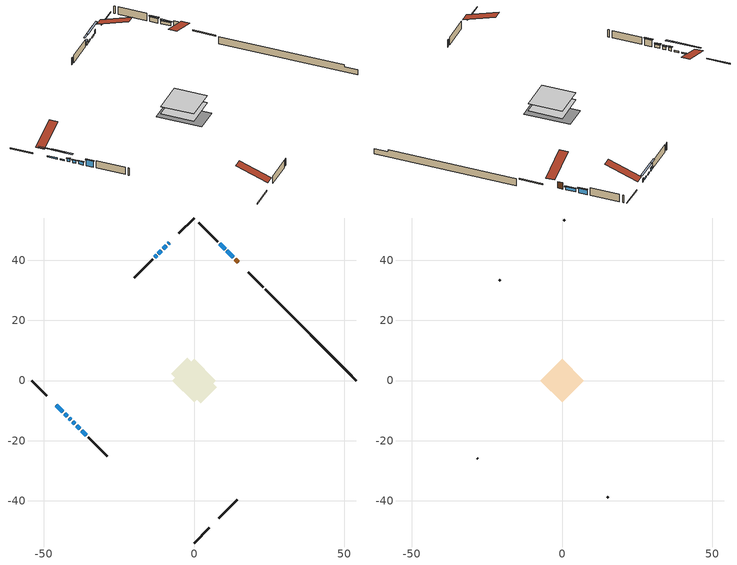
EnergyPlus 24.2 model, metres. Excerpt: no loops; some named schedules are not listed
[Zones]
conditioned space
 floor adiabatic (AdiabaticFloorConstruction): -7.25,0 0,7.25 7.25,0 0,-7.25 z0.61
 floor foundation (Slab1 construction): -7.6,2.31 -2.31,7.6 7.6,-2.31 2.31,-7.6 z-1.74
 wall outside (RimJoist1 construction): 0,-54.07 5.02,-49.05 / -54.07,0 -49.05,-5.02 / 0,54.07 -5.02,49.05 / 22.99,31.08 17.97,36.1 z0.61:0.91
 wall outside (AdiabaticWallConstruction 1): 14.8,39.27 13.75,40.31 z0.61:2.64
 wall outside (AdiabaticWallConstruction): -8.19,45.87 -8.52,45.54 z0.61:1.83; -9.18,44.89 -10.26,43.81 / -10.91,43.16 -11.81,42.25 / -45.87,-8.19 -43.72,-10.35 / -43.06,-11 -42.16,-11.91 z0.61:1.02; 13.1,40.97 10.97,43.09 / -12.47,41.6 -12.99,41.08 / -41.51,-12.56 -40.98,-13.08 / -39.06,-15.01 -38,-16.07 z0.61:1.63; 10.32,43.75 8.52,45.54 z0.61:2.11; -40.33,-13.74 -39.72,-14.35 z0.61:1.53; -37.34,-16.72 -35.83,-18.23 z0.61:2.69
 wall outside (Wall1 construction): 8.19,-45.87 14.46,-39.61 / -35.18,-18.89 -28.91,-25.15 / -13.65,40.42 -19.91,34.16 / 7.87,46.2 1.6,52.46 z0.61:3.05
 wall foundation (FoundationWall1 construction): 23.65,30.42,-1.74 23.65,30.42,0.61 51.02,3.04,0.61 51.02,3.04,-0.06 54.07,0,-0.06 54.07,0,-1.74
 window (WindowConstruction 7): -8.19,45.87 -8.52,45.55 z0.61:1.83
 window (WindowConstruction 8): -9.18,44.89 -10.26,43.81 z0.61:1.02
 window (WindowConstruction 9): -10.91,43.15 -11.81,42.25 z0.61:1.02
 window (WindowConstruction 10): -45.87,-8.19 -43.72,-10.35 z0.61:1.02
 window (WindowConstruction 11): -43.06,-11 -42.16,-11.9 z0.61:1.02
 window (WindowConstruction): 13.1,40.97 10.97,43.09 z0.61:1.62
 window (WindowConstruction 1): 10.32,43.75 8.52,45.54 z0.61:2.11
 window (WindowConstruction 2): -12.47,41.6 -12.99,41.08 z0.61:1.62
 window (WindowConstruction 3): -41.51,-12.56 -40.98,-13.08 z0.61:1.62
 window (WindowConstruction 4): -40.33,-13.74 -39.72,-14.35 z0.61:1.52
 window (WindowConstruction 5): -39.06,-15.01 -38,-16.07 z0.61:1.62
 window (WindowConstruction 6): -37.34,-16.72 -35.83,-18.23 z0.61:2.69
 door (Door): 14.8,39.27 13.75,40.31 z0.61:2.64
 ceiling adiabatic (AdiabaticFloorConstruction): 0,-7.25 7.25,0 0,7.25 -7.25,0 z0.61
attic - vented
 floor to conditioned space (Floor1 construction Reversed): -7.24,0 0,7.24 7.24,0 0,-7.24 z3.05
 wall outside (Wall2 construction): 15.11,-38.95 15.4,-38.67 / -28.26,-25.81 -27.97,-26.1 / -20.57,33.5 -20.86,33.21 / 0.94,53.12 0.66,53.41 z0.61:3.05
 roof outside (Roof1 construction): 7.54,-46.53,3.05 0.48,-39.47,6.37 -1.38,-41.33,6.37 5.68,-48.39,3.05; -46.53,-7.54,3.05 -39.47,-0.48,6.37 -41.33,1.38,6.37 -48.39,-5.68,3.05; -7.54,46.53,3.05 -0.48,39.47,6.37 1.38,41.33,6.37 -5.68,48.39,3.05; 15.45,38.61,3.05 8.4,31.56,6.37 10.26,29.7,6.37 17.31,36.75,3.05
shading: -12.15,41.92 -7.28,46.78 -7.63,47.13 -12.5,42.26 z3.69; -13.71,40.36 -9.02,45.05 -9.36,45.4 -14.05,40.71 z3.69; -41.82,-12.24 -47.77,-6.3 -48.12,-6.64 -42.17,-12.59 z3.69; -40.27,-13.8 -44.96,-9.11 -45.3,-9.46 -40.61,-14.15 z3.69; 10.8,43.26 13.27,40.8 13.61,41.15 11.15,43.61 z1.87; 8.35,45.71 10.49,43.58 10.84,43.93 8.7,46.06 z2.35; -13.16,40.91 -12.3,41.77 -12.59,42.06 -13.45,41.2 z1.87; -40.81,-13.25 -41.68,-12.39 -42.02,-12.74 -41.16,-13.6 z1.87; -39.55,-14.52 -40.5,-13.57 -40.84,-13.92 -39.89,-14.87 z1.77; -37.83,-16.24 -39.23,-14.84 -39.58,-15.18 -38.18,-16.58 z1.87; -35.66,-18.4 -37.51,-16.55 -37.86,-16.9 -36.01,-18.75 z2.93
[Building]
Building 1: Terrain=Suburbs
[Site:Location]
Mont Joli AP_QC: Latitude {deg}=48.61; Longitude {deg}=-68.21; Time Zone {hr}=-5; Elevation {m}=52; Keep Site Location Information=Yes
[Site:GroundTemperature:Shallow]
-0.843868, -3.04892, -3.2255, -2.1791, 2.02165, 6.20283, 9.82768, 12.1239, 12.319, 10.4514, 6.91898, 2.86606
[Site:WaterMainsTemperature]
Calculation Method=Schedule; Temperature Schedule=mains temperature schedule
[Material] Roughness=Rough; Thermal Absorptance=0.9
Name | Thickness {m} | Conductivity {W/m-K} | Density {kg/m3} | Specific Heat {J/kg-K} | Solar Absorptance | Visible Absorptance
asphalt or fiberglass shingles | 0.00635 | 0.162714 | 1121.4 | 1465.45 | 0.4 | 0.4
ceiling loosefill ins | 0.169333 | 0.0480833 | 16.02 | 1046.75 | 0.7 | 0.7
ceiling stud and cavity | 0.1397 | 0.0780878 | 65.682 | 1177.47 | 0.7 | 0.7
concrete 4.0 in. | 0.1016 | 1.803125 | 2242.8 | 837.4 | 0.7 | 0.7
concrete 8.0 in. | 0.2032 | 1.803125 | 2242.8 | 837.4 | 0.7 | 0.7
door material | 0.04445 | 0.0451087 | 512.64 | 1214.23 | 0.7 | 0.7
exterior vertical ins | 0.0463172 | 0.029427 | 32.04 | 1214.23 | 0.7 | 0.7
floor covering | 0.0127 | 0.0433444 | 54.468 | 1339.84 | 0.6 | 0.6
floor rigid ins; wall rigid ins | 0.512978 | 0.029427 | 32.04 | 1214.23 | 0.7 | 0.7
floor stud and cavity | 0.1397 | 1.75129 | 37.0049 | 1207.88 | 0.7 | 0.7
furniture material conditioned space 1 | 0.1524 | 0.115458 | 640.8 | 1214.23 | 0.6 | 0.6
gypsum board | 0.0127 | 0.160291 | 801 | 837.4 | 0.6 | 0.6
gypsum board 1 | 0.0127 | 0.160291 | 801 | 837.4 | 0.7 | 0.7
osb sheathing 0.5 in. | 0.0127 | 0.115458 | 512.64 | 1214.23 | 0.7 | 0.7
osb sheathing 0.75 in. | 0.01905 | 0.115458 | 512.64 | 1214.23 | 0.7 | 0.7
osb sheathing 2.0 in. | 0.0508 | 0.115458 | 512.64 | 1214.23 | 0.7 | 0.7
rim joist rigid ins | 0.051816 | 0.029427 | 32.04 | 1214.23 | 0.7 | 0.7
rim joist stud and cavity | 0.0508 | 0.0477191 | 125.044 | 1163.47 | 0.6 | 0.6
wall stud and cavity | 0.1397 | 0.0733256 | 139.0536 | 1170.24 | 0.7 | 0.7
wall stud and cavity 1 | 0.0889 | 6.9971 | 50.32683 | 1063.81 | 0.6 | 0.6
wall stud and cavity 2 | 0.0889 | 0.380278 | 52.3479 | 1209.89 | 0.7 | 0.7
wall stud and cavity 3 | 0.0889 | 0.391764 | 83.0341 | 1211.67 | 0.7 | 0.7
wood siding | 0.0254 | 0.102417 | 544.68 | 1172.36 | 0.4 | 0.4
wood siding 1 | 0.00254 | 0.102417 | 544.68 | 1172.36 | 0.4 | 0.4
wood siding 2; wood siding 3; wood siding 4 | 0.0254 | 0.102417 | 544.68 | 1172.36 | 0.7 | 0.7
[WindowMaterial:SimpleGlazingSystem]
Name | U-Factor {W/m2-K} | Solar Heat Gain Coefficient
WindowMaterial | 2.93666 | 0.6
WindowMaterial 1 | 2.89692 | 0.66
WindowMaterial 2 | 2.97584 | 0.54
WindowMaterial 3 | 2.969594 | 0.55
WindowMaterial 4 | 3.77644 | 0.71
WindowMaterial 5 | 4.21535 | 0.65
WindowMaterial 6 | 3.03659 | 0.46
WindowMaterial 7 | 2.02194 | 0.3
[Construction]
AdiabaticFloorConstruction: floor stud and cavity, floor rigid ins, osb sheathing 0.75 in., floor covering
AdiabaticWallConstruction: wood siding 3, wall rigid ins, wall stud and cavity 2, gypsum board
AdiabaticWallConstruction 1: wood siding 4, wall rigid ins, wall stud and cavity 2, gypsum board
Door: door material
Floor1 construction Reversed: gypsum board, ceiling stud and cavity, ceiling loosefill ins
FoundationWall1 construction: concrete 8.0 in., gypsum board 1
furniture construction conditioned space 1: furniture material conditioned space 1
PartitionWallConstruction: gypsum board, wall stud and cavity 3, gypsum board
RimJoist1 construction: wood siding 2, rim joist rigid ins, osb sheathing 2.0 in., rim joist stud and cavity
Roof1 construction: asphalt or fiberglass shingles
Slab1 construction: concrete 4.0 in.
Wall1 construction: wood siding, osb sheathing 0.5 in., wall stud and cavity, gypsum board
Wall2 construction: wood siding 1, wall stud and cavity 1
WindowConstruction; WindowConstruction 5: WindowMaterial
WindowConstruction 1: WindowMaterial 1
WindowConstruction 10; WindowConstruction 8: WindowMaterial 6
WindowConstruction 11; WindowConstruction 9: WindowMaterial 7
WindowConstruction 2; WindowConstruction 3: WindowMaterial 2
WindowConstruction 4: WindowMaterial 3
WindowConstruction 6: WindowMaterial 4
WindowConstruction 7: WindowMaterial 5
[Zone] Multiplier=1; Part of Total Floor Area=Yes
Name | Volume {m3}
attic - vented | 56.6822
conditioned space | 523.7
[Space]
Name | Zone | Volume {m3}
attic - vented 1 | attic - vented | 56.6822
conditioned space 1 | conditioned space | 523.7
[ZoneInfiltration:EffectiveLeakageArea]
infil attic - vented 1: Zone or Space=attic - vented 1; Schedule=Always On Discrete; Effective Air Leakage Area {cm2}=3651.13; Stack Coefficient=0.000400873; Wind Coefficient=1.35277e-05
[ZoneMixing]
whole house fan mix: Zone or Space=attic - vented; Schedule=Always On Continuous; Design Flow Rate Calculation Method=Flow/Zone; Design Flow Rate {m3/s}=0; Source Zone or Space=conditioned space
[SurfaceProperty:ExposedFoundationPerimeter]
Slab1: Exposed Perimeter Calculation Method=TotalExposedPerimeter; Total Exposed Perimeter {m}=43.019
[InternalMass] Zone or ZoneList=conditioned space; Space or SpaceList=conditioned space 1
Name | Construction | Surface Area {m2}
furniture mass conditioned space 1 | furniture construction conditioned space 1 | 84
partition wall mass | PartitionWallConstruction | 210
[Lights]
interior lighting: Zone or ZoneList or Space or SpaceList=conditioned space 1; Schedule=interior lighting schedule; Design Level Calculation Method=LightingLevel; Lighting Level {W}=343.2; Return Air Fraction=0; Fraction Radiant=0.6; Fraction Visible=0.2; Fraction Replaceable=1
[People]
occupants: Zone or ZoneList or Space or SpaceList=conditioned space 1; Number of People Schedule=occupants schedule; Number of People Calculation Method=People; Number of People=3; Fraction Radiant=0.314171; Sensible Heat Fraction=0.56303; Activity Level Schedule=occupants activity schedule; Carbon Dioxide Generation Rate {m3/s-W}=0; Enable ASHRAE 55 Comfort Warnings=No; Mean Radiant Temperature Calculation Type=EnclosureAveraged
[ElectricEquipment] Zone or ZoneList or Space or SpaceList=conditioned space 1; Design Level Calculation Method=EquipmentLevel
Name | Schedule | Design Level {W} | Fraction Latent | Fraction Radiant | Fraction Lost
clothes dryer | clothes dryer schedule | 140.772 | 0.015 | 0.081 | 0.85
clothes washer | clothes washer schedule | 32.1985 | 0.03 | 0.162 | 0.7
cooking range | cooking range schedule | 215.147 | 0.08 | 0.432 | 0.2
dishwasher | dishwasher schedule | 66.8632 | 0.3 | 0.18 | 0.4
fridge | fridge schedule | 72.9452 | 0 | 0.6 | 0
mech vent bath fan 0 | mech vent bath fan 0 schedule | 100 | 0 | 0 | 1
mech vent house fan | mech vent house fan schedule | 0 | 0 | 0 | 1
mech vent house fan cfis | mech vent house fan cfis schedule | 0 | 0 | 0 | 0
mech vent range fan 0 | mech vent range fan 0 schedule | 150 | 0 | 0 | 1
misc plug loads | misc plug loads schedule | 494.7 | 0.045 | 0.513 | 0.1
whole house fan | Always On Discrete | 0 | 0 | 0 | 1
[OtherEquipment] Zone or ZoneList or Space or SpaceList=conditioned space 1; Design Level Calculation Method=EquipmentLevel
Name | Fuel Type | Schedule | Design Level {W} | Fraction Latent | Fraction Radiant | Fraction Lost
clothes dryer 1 | Electricity | clothes dryer schedule | 0 | 0.015 | 0.081 | 0.85
cooking range 1 | Electricity | cooking range schedule | 0 | 0.08 | 0.432 | 0.2
general water use latent | None | general water use schedule | 62.594 | 1 | 0 | 0
general water use sensible | None | general water use schedule | -61.6891 | 0 | 0.6 | 0
mech vent house fan latent load | None | Always On Discrete | 0 | 1 | 0 | 0
mech vent house fan sensible load | None | Always On Discrete | 0 | 0 | 0 | 0
water heater energy adjustment1 | Electricity | Always On Discrete | 0.01 | 0 | 0 | 1
[ZoneInfiltration:DesignFlowRate] Zone or ZoneList or Space or SpaceList=conditioned space 1; Schedule=Always On Discrete; Design Flow Rate Calculation Method=Flow/Zone; Design Flow Rate {m3/s}=0
infil flow; natural vent flow; whole house fan flow
[ZoneControl:Thermostat]
conditioned space Thermostat: Zone or ZoneList=conditioned space; Control Type Schedule=conditioned space Thermostat Schedule; Control 1=conditioned space temperature setpoint; Temperature Difference Between Cutout And Setpoint {deltaC}=0
[ThermostatSetpoint:DualSetpoint]
conditioned space temperature setpoint: Heating Setpoint Temperature Schedule=heating setpoint; Cooling Setpoint Temperature Schedule=cooling setpoint
[Zone equipment]
conditioned space: electric baseboard
[Foundation:Kiva]
Foundation Kiva 1: Initial Indoor Air Temperature {C}=18; Wall Height Above Grade {m}=0.609996; Wall Depth Below Slab {m}=0.2032; Custom Block Material Name 1=exterior vertical ins; Custom Block Depth 1 {m}=2.350008; Custom Block X Position 1 {m}=0.2159; Custom Block Z Position 1 {m}=0
[Foundation:Kiva:Settings]
Soil Conductivity {W/m-K}=0.849921; Soil Density {kg/m3}=1842.3; Soil Specific Heat {J/kg-K}=418.7; Ground Solar Absorptivity=0.9; Ground Thermal Absorptivity=0.9; Ground Surface Roughness {m}=0.03; Far-Field Width {m}=40; Deep-Ground Boundary Condition=ZeroFlux; Deep-Ground Depth {m}=40; Minimum Cell Dimension {m}=0.2; Maximum Cell Growth Coefficient=3; Simulation Timestep=Timestep
[Exterior:Lights]
exterior lighting: Schedule=exterior lighting schedule; Design Level {W}=75.6
[EnergyManagementSystem:Sensor] Output:Variable or Output:Meter Index Key=conditioned space
Name | Output:Variable or Output:Meter
conditioned_space_clg_unmet_s | Zone Cooling Setpoint Not Met Time
conditioned_space_htg_unmet_s | Zone Heating Setpoint Not Met Time
fridge_tin_s; tin_s; tin_s_1 | Zone Mean Air Temperature
tout_s | Zone Outdoor Air Drybulb Temperature
win_s | Zone Air Humidity Ratio
[Schedule:Constant]
Name | Hourly Value
Always On Continuous; mech vent house fan schedule; mech vent house fan cfis schedule; Always On Discrete | 1
occupants activity schedule | 117.228
fridge schedule | 0
[Schedule:Week:Daily]
interior lighting schedule Week Rule - Jan1-Jan27: interior lighting schedule day, interior lighting schedule day, interior lighting schedule day, interior lighting schedule day, interior lighting schedule day, interior lighting schedule day, interior lighting schedule day, interior lighting schedule default day, interior lighting schedule default day, interior lighting schedule default day, interior lighting schedule default day, interior lighting schedule default day
interior lighting schedule Week Rule - Jan28-Feb3: interior lighting schedule day, interior lighting schedule day, interior lighting schedule day, interior lighting schedule day, interior lighting schedule day 1, interior lighting schedule day 1, interior lighting schedule day 1, interior lighting schedule default day, interior lighting schedule default day, interior lighting schedule default day, interior lighting schedule default day, interior lighting schedule default day
interior lighting schedule Week Rule - Feb4-Feb24: interior lighting schedule day 1, interior lighting schedule day 1, interior lighting schedule day 1, interior lighting schedule day 1, interior lighting schedule day 1, interior lighting schedule day 1, interior lighting schedule day 1, interior lighting schedule default day, interior lighting schedule default day, interior lighting schedule default day, interior lighting schedule default day, interior lighting schedule default day
interior lighting schedule Week Rule - Feb25-Mar3: interior lighting schedule day 1, interior lighting schedule day 1, interior lighting schedule day 1, interior lighting schedule day 1, interior lighting schedule day 2, interior lighting schedule day 2, interior lighting schedule day 2, interior lighting schedule default day, interior lighting schedule default day, interior lighting schedule default day, interior lighting schedule default day, interior lighting schedule default day
interior lighting schedule Week Rule - Mar4-Mar31: interior lighting schedule day 2, interior lighting schedule day 2, interior lighting schedule day 2, interior lighting schedule day 2, interior lighting schedule day 2, interior lighting schedule day 2, interior lighting schedule day 2, interior lighting schedule default day, interior lighting schedule default day, interior lighting schedule default day, interior lighting schedule default day, interior lighting schedule default day
interior lighting schedule Week Rule - Apr1-Apr28: interior lighting schedule day 3, interior lighting schedule day 3, interior lighting schedule day 3, interior lighting schedule day 3, interior lighting schedule day 3, interior lighting schedule day 3, interior lighting schedule day 3, interior lighting schedule default day, interior lighting schedule default day, interior lighting schedule default day, interior lighting schedule default day, interior lighting schedule default day
interior lighting schedule Week Rule - Apr29-May5: interior lighting schedule day 3, interior lighting schedule day 3, interior lighting schedule day 4, interior lighting schedule day 4, interior lighting schedule day 4, interior lighting schedule day 4, interior lighting schedule day 4, interior lighting schedule default day, interior lighting schedule default day, interior lighting schedule default day, interior lighting schedule default day, interior lighting schedule default day
interior lighting schedule Week Rule - May6-May26: interior lighting schedule day 4, interior lighting schedule day 4, interior lighting schedule day 4, interior lighting schedule day 4, interior lighting schedule day 4, interior lighting schedule day 4, interior lighting schedule day 4, interior lighting schedule default day, interior lighting schedule default day, interior lighting schedule default day, interior lighting schedule default day, interior lighting schedule default day
interior lighting schedule Week Rule - May27-Jun2: interior lighting schedule day 4, interior lighting schedule day 4, interior lighting schedule day 4, interior lighting schedule day 4, interior lighting schedule day 4, interior lighting schedule day 5, interior lighting schedule day 5, interior lighting schedule default day, interior lighting schedule default day, interior lighting schedule default day, interior lighting schedule default day, interior lighting schedule default day
interior lighting schedule Week Rule - Jun3-Jun30: interior lighting schedule day 5, interior lighting schedule day 5, interior lighting schedule day 5, interior lighting schedule day 5, interior lighting schedule day 5, interior lighting schedule day 5, interior lighting schedule day 5, interior lighting schedule default day, interior lighting schedule default day, interior lighting schedule default day, interior lighting schedule default day, interior lighting schedule default day
interior lighting schedule Week Rule - Jul1-Jul28: interior lighting schedule day 6, interior lighting schedule day 6, interior lighting schedule day 6, interior lighting schedule day 6, interior lighting schedule day 6, interior lighting schedule day 6, interior lighting schedule day 6, interior lighting schedule default day, interior lighting schedule default day, interior lighting schedule default day, interior lighting schedule default day, interior lighting schedule default day
interior lighting schedule Week Rule - Jul29-Aug4: interior lighting schedule day 6, interior lighting schedule day 6, interior lighting schedule day 6, interior lighting schedule day 7, interior lighting schedule day 7, interior lighting schedule day 7, interior lighting schedule day 7, interior lighting schedule default day, interior lighting schedule default day, interior lighting schedule default day, interior lighting schedule default day, interior lighting schedule default day
interior lighting schedule Week Rule - Aug5-Aug25: interior lighting schedule day 7, interior lighting schedule day 7, interior lighting schedule day 7, interior lighting schedule day 7, interior lighting schedule day 7, interior lighting schedule day 7, interior lighting schedule day 7, interior lighting schedule default day, interior lighting schedule default day, interior lighting schedule default day, interior lighting schedule default day, interior lighting schedule default day
interior lighting schedule Week Rule - Aug26-Sep1: interior lighting schedule day 7, interior lighting schedule day 7, interior lighting schedule day 7, interior lighting schedule day 7, interior lighting schedule day 7, interior lighting schedule day 7, interior lighting schedule day 8, interior lighting schedule default day, interior lighting schedule default day, interior lighting schedule default day, interior lighting schedule default day, interior lighting schedule default day
interior lighting schedule Week Rule - Sep2-Sep29: interior lighting schedule day 8, interior lighting schedule day 8, interior lighting schedule day 8, interior lighting schedule day 8, interior lighting schedule day 8, interior lighting schedule day 8, interior lighting schedule day 8, interior lighting schedule default day, interior lighting schedule default day, interior lighting schedule default day, interior lighting schedule default day, interior lighting schedule default day
interior lighting schedule Week Rule - Sep30-Oct6: interior lighting schedule day 8, interior lighting schedule day 9, interior lighting schedule day 9, interior lighting schedule day 9, interior lighting schedule day 9, interior lighting schedule day 9, interior lighting schedule day 9, interior lighting schedule default day, interior lighting schedule default day, interior lighting schedule default day, interior lighting schedule default day, interior lighting schedule default day
interior lighting schedule Week Rule - Oct7-Oct27: interior lighting schedule day 9, interior lighting schedule day 9, interior lighting schedule day 9, interior lighting schedule day 9, interior lighting schedule day 9, interior lighting schedule day 9, interior lighting schedule day 9, interior lighting schedule default day, interior lighting schedule default day, interior lighting schedule default day, interior lighting schedule default day, interior lighting schedule default day
interior lighting schedule Week Rule - Oct28-Nov3: interior lighting schedule day 9, interior lighting schedule day 9, interior lighting schedule day 9, interior lighting schedule day 9, interior lighting schedule day 10, interior lighting schedule day 10, interior lighting schedule day 10, interior lighting schedule default day, interior lighting schedule default day, interior lighting schedule default day, interior lighting schedule default day, interior lighting schedule default day
interior lighting schedule Week Rule - Nov4-Nov24: interior lighting schedule day 10, interior lighting schedule day 10, interior lighting schedule day 10, interior lighting schedule day 10, interior lighting schedule day 10, interior lighting schedule day 10, interior lighting schedule day 10, interior lighting schedule default day, interior lighting schedule default day, interior lighting schedule default day, interior lighting schedule default day, interior lighting schedule default day
interior lighting schedule Week Rule - Nov25-Dec1: interior lighting schedule day 10, interior lighting schedule day 10, interior lighting schedule day 10, interior lighting schedule day 10, interior lighting schedule day 10, interior lighting schedule day 10, interior lighting schedule day 11, interior lighting schedule default day, interior lighting schedule default day, interior lighting schedule default day, interior lighting schedule default day, interior lighting schedule default day
interior lighting schedule Week Rule - Dec2-Dec31: interior lighting schedule day 11, interior lighting schedule day 11, interior lighting schedule day 11, interior lighting schedule day 11, interior lighting schedule day 11, interior lighting schedule day 11, interior lighting schedule day 11, interior lighting schedule default day, interior lighting schedule default day, interior lighting schedule default day, interior lighting schedule default day, interior lighting schedule default day
occupants schedule Week Rule - Jan1-Dec31: occupants schedule day, occupants schedule day, occupants schedule day, occupants schedule day, occupants schedule day, occupants schedule day, occupants schedule day, occupants schedule default day, occupants schedule default day, occupants schedule default day, occupants schedule default day, occupants schedule default day
clothes dryer schedule Week Rule - Jan1-Dec31: clothes dryer schedule day, clothes dryer schedule day, clothes dryer schedule day, clothes dryer schedule day, clothes dryer schedule day, clothes dryer schedule day, clothes dryer schedule day, clothes dryer schedule default day, clothes dryer schedule default day, clothes dryer schedule default day, clothes dryer schedule default day, clothes dryer schedule default day
clothes washer schedule Week Rule - Jan1-Dec31: clothes washer schedule day, clothes washer schedule day, clothes washer schedule day, clothes washer schedule day, clothes washer schedule day, clothes washer schedule day, clothes washer schedule day, clothes washer schedule default day, clothes washer schedule default day, clothes washer schedule default day, clothes washer schedule default day, clothes washer schedule default day
cooking range schedule Week Rule - Jan1-Dec31: cooking range schedule day, cooking range schedule day, cooking range schedule day, cooking range schedule day, cooking range schedule day, cooking range schedule day, cooking range schedule day, cooking range schedule default day, cooking range schedule default day, cooking range schedule default day, cooking range schedule default day, cooking range schedule default day
dishwasher schedule Week Rule - Jan1-Dec31: dishwasher schedule day, dishwasher schedule day, dishwasher schedule day, dishwasher schedule day, dishwasher schedule day, dishwasher schedule day, dishwasher schedule day, dishwasher schedule default day, dishwasher schedule default day, dishwasher schedule default day, dishwasher schedule default day, dishwasher schedule default day
mech vent bath fan 0 schedule Week Rule - Jan1-Dec31: mech vent bath fan 0 schedule day, mech vent bath fan 0 schedule day, mech vent bath fan 0 schedule day, mech vent bath fan 0 schedule day, mech vent bath fan 0 schedule day, mech vent bath fan 0 schedule day, mech vent bath fan 0 schedule day, mech vent bath fan 0 schedule default day, mech vent bath fan 0 schedule default day, mech vent bath fan 0 schedule default day, mech vent bath fan 0 schedule default day, mech vent bath fan 0 schedule default day
mech vent range fan 0 schedule Week Rule - Jan1-Dec31: mech vent range fan 0 schedule day, mech vent range fan 0 schedule day, mech vent range fan 0 schedule day, mech vent range fan 0 schedule day, mech vent range fan 0 schedule day, mech vent range fan 0 schedule day, mech vent range fan 0 schedule day, mech vent range fan 0 schedule default day, mech vent range fan 0 schedule default day, mech vent range fan 0 schedule default day, mech vent range fan 0 schedule default day, mech vent range fan 0 schedule default day
misc plug loads schedule Week Rule - Jan1-Dec31: misc plug loads schedule day, misc plug loads schedule day, misc plug loads schedule day, misc plug loads schedule day, misc plug loads schedule day, misc plug loads schedule day, misc plug loads schedule day, misc plug loads schedule default day, misc plug loads schedule default day, misc plug loads schedule default day, misc plug loads schedule default day, misc plug loads schedule default day
general water use schedule Week Rule - Jan1-Dec31: general water use schedule day, general water use schedule day, general water use schedule day, general water use schedule day, general water use schedule day, general water use schedule day, general water use schedule day, general water use schedule default day, general water use schedule default day, general water use schedule default day, general water use schedule default day, general water use schedule default day
exterior lighting schedule Week Rule - Jan1-Jan27: exterior lighting schedule day, exterior lighting schedule day, exterior lighting schedule day, exterior lighting schedule day, exterior lighting schedule day, exterior lighting schedule day, exterior lighting schedule day, exterior lighting schedule default day, exterior lighting schedule default day, exterior lighting schedule default day, exterior lighting schedule default day, exterior lighting schedule default day
exterior lighting schedule Week Rule - Jan28-Feb3: exterior lighting schedule day, exterior lighting schedule day, exterior lighting schedule day, exterior lighting schedule day, exterior lighting schedule day 1, exterior lighting schedule day 1, exterior lighting schedule day 1, exterior lighting schedule default day, exterior lighting schedule default day, exterior lighting schedule default day, exterior lighting schedule default day, exterior lighting schedule default day
exterior lighting schedule Week Rule - Feb4-Feb24: exterior lighting schedule day 1, exterior lighting schedule day 1, exterior lighting schedule day 1, exterior lighting schedule day 1, exterior lighting schedule day 1, exterior lighting schedule day 1, exterior lighting schedule day 1, exterior lighting schedule default day, exterior lighting schedule default day, exterior lighting schedule default day, exterior lighting schedule default day, exterior lighting schedule default day
exterior lighting schedule Week Rule - Feb25-Mar3: exterior lighting schedule day 1, exterior lighting schedule day 1, exterior lighting schedule day 1, exterior lighting schedule day 1, exterior lighting schedule day 2, exterior lighting schedule day 2, exterior lighting schedule day 2, exterior lighting schedule default day, exterior lighting schedule default day, exterior lighting schedule default day, exterior lighting schedule default day, exterior lighting schedule default day
exterior lighting schedule Week Rule - Mar4-Mar31: exterior lighting schedule day 2, exterior lighting schedule day 2, exterior lighting schedule day 2, exterior lighting schedule day 2, exterior lighting schedule day 2, exterior lighting schedule day 2, exterior lighting schedule day 2, exterior lighting schedule default day, exterior lighting schedule default day, exterior lighting schedule default day, exterior lighting schedule default day, exterior lighting schedule default day
exterior lighting schedule Week Rule - Apr1-Apr28: exterior lighting schedule day 3, exterior lighting schedule day 3, exterior lighting schedule day 3, exterior lighting schedule day 3, exterior lighting schedule day 3, exterior lighting schedule day 3, exterior lighting schedule day 3, exterior lighting schedule default day, exterior lighting schedule default day, exterior lighting schedule default day, exterior lighting schedule default day, exterior lighting schedule default day
exterior lighting schedule Week Rule - Apr29-May5: exterior lighting schedule day 3, exterior lighting schedule day 3, exterior lighting schedule day 4, exterior lighting schedule day 4, exterior lighting schedule day 4, exterior lighting schedule day 4, exterior lighting schedule day 4, exterior lighting schedule default day, exterior lighting schedule default day, exterior lighting schedule default day, exterior lighting schedule default day, exterior lighting schedule default day
exterior lighting schedule Week Rule - May6-May26: exterior lighting schedule day 4, exterior lighting schedule day 4, exterior lighting schedule day 4, exterior lighting schedule day 4, exterior lighting schedule day 4, exterior lighting schedule day 4, exterior lighting schedule day 4, exterior lighting schedule default day, exterior lighting schedule default day, exterior lighting schedule default day, exterior lighting schedule default day, exterior lighting schedule default day
exterior lighting schedule Week Rule - May27-Jun2: exterior lighting schedule day 4, exterior lighting schedule day 4, exterior lighting schedule day 4, exterior lighting schedule day 4, exterior lighting schedule day 4, exterior lighting schedule day 5, exterior lighting schedule day 5, exterior lighting schedule default day, exterior lighting schedule default day, exterior lighting schedule default day, exterior lighting schedule default day, exterior lighting schedule default day
exterior lighting schedule Week Rule - Jun3-Jun30: exterior lighting schedule day 5, exterior lighting schedule day 5, exterior lighting schedule day 5, exterior lighting schedule day 5, exterior lighting schedule day 5, exterior lighting schedule day 5, exterior lighting schedule day 5, exterior lighting schedule default day, exterior lighting schedule default day, exterior lighting schedule default day, exterior lighting schedule default day, exterior lighting schedule default day
exterior lighting schedule Week Rule - Jul1-Jul28: exterior lighting schedule day 6, exterior lighting schedule day 6, exterior lighting schedule day 6, exterior lighting schedule day 6, exterior lighting schedule day 6, exterior lighting schedule day 6, exterior lighting schedule day 6, exterior lighting schedule default day, exterior lighting schedule default day, exterior lighting schedule default day, exterior lighting schedule default day, exterior lighting schedule default day
exterior lighting schedule Week Rule - Jul29-Aug4: exterior lighting schedule day 6, exterior lighting schedule day 6, exterior lighting schedule day 6, exterior lighting schedule day 7, exterior lighting schedule day 7, exterior lighting schedule day 7, exterior lighting schedule day 7, exterior lighting schedule default day, exterior lighting schedule default day, exterior lighting schedule default day, exterior lighting schedule default day, exterior lighting schedule default day
exterior lighting schedule Week Rule - Aug5-Aug25: exterior lighting schedule day 7, exterior lighting schedule day 7, exterior lighting schedule day 7, exterior lighting schedule day 7, exterior lighting schedule day 7, exterior lighting schedule day 7, exterior lighting schedule day 7, exterior lighting schedule default day, exterior lighting schedule default day, exterior lighting schedule default day, exterior lighting schedule default day, exterior lighting schedule default day
exterior lighting schedule Week Rule - Aug26-Sep1: exterior lighting schedule day 7, exterior lighting schedule day 7, exterior lighting schedule day 7, exterior lighting schedule day 7, exterior lighting schedule day 7, exterior lighting schedule day 7, exterior lighting schedule day 8, exterior lighting schedule default day, exterior lighting schedule default day, exterior lighting schedule default day, exterior lighting schedule default day, exterior lighting schedule default day
exterior lighting schedule Week Rule - Sep2-Sep29: exterior lighting schedule day 8, exterior lighting schedule day 8, exterior lighting schedule day 8, exterior lighting schedule day 8, exterior lighting schedule day 8, exterior lighting schedule day 8, exterior lighting schedule day 8, exterior lighting schedule default day, exterior lighting schedule default day, exterior lighting schedule default day, exterior lighting schedule default day, exterior lighting schedule default day
exterior lighting schedule Week Rule - Sep30-Oct6: exterior lighting schedule day 8, exterior lighting schedule day 9, exterior lighting schedule day 9, exterior lighting schedule day 9, exterior lighting schedule day 9, exterior lighting schedule day 9, exterior lighting schedule day 9, exterior lighting schedule default day, exterior lighting schedule default day, exterior lighting schedule default day, exterior lighting schedule default day, exterior lighting schedule default day
exterior lighting schedule Week Rule - Oct7-Oct27: exterior lighting schedule day 9, exterior lighting schedule day 9, exterior lighting schedule day 9, exterior lighting schedule day 9, exterior lighting schedule day 9, exterior lighting schedule day 9, exterior lighting schedule day 9, exterior lighting schedule default day, exterior lighting schedule default day, exterior lighting schedule default day, exterior lighting schedule default day, exterior lighting schedule default day
[Schedule:Year]
interior lighting schedule: interior lighting schedule Week Rule - Jan1-Jan27, 1, 1, 1, 27, interior lighting schedule Week Rule - Jan28-Feb3, 1, 28, 2, 3, interior lighting schedule Week Rule - Feb4-Feb24, 2, 4, 2, 24, interior lighting schedule Week Rule - Feb25-Mar3, 2, 25, 3, 3, interior lighting schedule Week Rule - Mar4-Mar31, 3, 4, 3, 31, interior lighting schedule Week Rule - Apr1-Apr28, 4, 1, 4, 28, interior lighting schedule Week Rule - Apr29-May5, 4, 29, 5, 5, interior lighting schedule Week Rule - May6-May26, 5, 6, 5, 26, interior lighting schedule Week Rule - May27-Jun2, 5, 27, 6, 2, interior lighting schedule Week Rule - Jun3-Jun30, 6, 3, 6, 30, interior lighting schedule Week Rule - Jul1-Jul28, 7, 1, 7, 28, interior lighting schedule Week Rule - Jul29-Aug4, 7, 29, 8, 4, interior lighting schedule Week Rule - Aug5-Aug25, 8, 5, 8, 25, interior lighting schedule Week Rule - Aug26-Sep1, 8, 26, 9, 1, interior lighting schedule Week Rule - Sep2-Sep29, 9, 2, 9, 29, interior lighting schedule Week Rule - Sep30-Oct6, 9, 30, 10, 6, interior lighting schedule Week Rule - Oct7-Oct27, 10, 7, 10, 27, interior lighting schedule Week Rule - Oct28-Nov3, 10, 28, 11, 3, interior lighting schedule Week Rule - Nov4-Nov24, 11, 4, 11, 24, interior lighting schedule Week Rule - Nov25-Dec1, 11, 25, 12, 1, interior lighting schedule Week Rule - Dec2-Dec31, 12, 2, 12, 31
occupants schedule: occupants schedule Week Rule - Jan1-Dec31, 1, 1, 12, 31
clothes dryer schedule: clothes dryer schedule Week Rule - Jan1-Dec31, 1, 1, 12, 31
clothes washer schedule: clothes washer schedule Week Rule - Jan1-Dec31, 1, 1, 12, 31
cooking range schedule: cooking range schedule Week Rule - Jan1-Dec31, 1, 1, 12, 31
dishwasher schedule: dishwasher schedule Week Rule - Jan1-Dec31, 1, 1, 12, 31
mech vent bath fan 0 schedule: mech vent bath fan 0 schedule Week Rule - Jan1-Dec31, 1, 1, 12, 31
mech vent range fan 0 schedule: mech vent range fan 0 schedule Week Rule - Jan1-Dec31, 1, 1, 12, 31
misc plug loads schedule: misc plug loads schedule Week Rule - Jan1-Dec31, 1, 1, 12, 31
general water use schedule: general water use schedule Week Rule - Jan1-Dec31, 1, 1, 12, 31
exterior lighting schedule: exterior lighting schedule Week Rule - Jan1-Jan27, 1, 1, 1, 27, exterior lighting schedule Week Rule - Jan28-Feb3, 1, 28, 2, 3, exterior lighting schedule Week Rule - Feb4-Feb24, 2, 4, 2, 24, exterior lighting schedule Week Rule - Feb25-Mar3, 2, 25, 3, 3, exterior lighting schedule Week Rule - Mar4-Mar31, 3, 4, 3, 31, exterior lighting schedule Week Rule - Apr1-Apr28, 4, 1, 4, 28, exterior lighting schedule Week Rule - Apr29-May5, 4, 29, 5, 5, exterior lighting schedule Week Rule - May6-May26, 5, 6, 5, 26, exterior lighting schedule Week Rule - May27-Jun2, 5, 27, 6, 2, exterior lighting schedule Week Rule - Jun3-Jun30, 6, 3, 6, 30, exterior lighting schedule Week Rule - Jul1-Jul28, 7, 1, 7, 28, exterior lighting schedule Week Rule - Jul29-Aug4, 7, 29, 8, 4, exterior lighting schedule Week Rule - Aug5-Aug25, 8, 5, 8, 25, exterior lighting schedule Week Rule - Aug26-Sep1, 8, 26, 9, 1, exterior lighting schedule Week Rule - Sep2-Sep29, 9, 2, 9, 29, exterior lighting schedule Week Rule - Sep30-Oct6, 9, 30, 10, 6, exterior lighting schedule Week Rule - Oct7-Oct27, 10, 7, 10, 27, exterior lighting schedule Week Rule - Oct28-Nov3, 10, 28, 11, 3, exterior lighting schedule Week Rule - Nov4-Nov24, 11, 4, 11, 24, exterior lighting schedule Week Rule - Nov25-Dec1, 11, 25, 12, 1, exterior lighting schedule Week Rule - Dec2-Dec31, 12, 2, 12, 31
[Schedule:Compact]
conditioned space Thermostat Schedule: Through: 12/31, For: AllDays, Until: 24:00, 4
mains temperature schedule: Through: 01/01, For: AllDays, Until: 24:00, 4.55833, Through: 01/02, For: AllDays, Until: 24:00, 4.48833, Through: 01/03, For: AllDays, Until: 24:00, 4.41944, Through: 01/04, For: AllDays, Until: 24:00, 4.35111, Through: 01/05, For: AllDays, Until: 24:00, 4.28389, Through: 01/06, For: AllDays, Until: 24:00, 4.21778, Through: 01/07, For: AllDays, Until: 24:00, 4.15278, Through: 01/08, For: AllDays, Until: 24:00, 4.08889, Through: 01/09, For: AllDays, Until: 24:00, 4.02611, Through: 01/10, For: AllDays, Until: 24:00, 3.96444, Through: 01/11, For: AllDays, Until: 24:00, 3.90333, Through: 01/12, For: AllDays, Until: 24:00, 3.84389, Through: 01/13, For: AllDays, Until: 24:00, 3.78556, Through: 01/14, For: AllDays, Until: 24:00, 3.72833, Through: 01/15, For: AllDays, Until: 24:00, 3.67222, Through: 01/16, For: AllDays, Until: 24:00, 3.61722, Through: 01/17, For: AllDays, Until: 24:00, 3.56333, Through: 01/18, For: AllDays, Until: 24:00, 3.51111, Through: 01/19, For: AllDays, Until: 24:00, 3.46, Through: 01/20, For: AllDays, Until: 24:00, 3.41, Through: 01/21, For: AllDays, Until: 24:00, 3.36111, Through: 01/22, For: AllDays, Until: 24:00, 3.31389, Through: 01/23, For: AllDays, Until: 24:00, 3.26778, Through: 01/24, For: AllDays, Until: 24:00, 3.22278, Through: 01/25, For: AllDays, Until: 24:00, 3.17944, Through: 01/26, For: AllDays, Until: 24:00, 3.13722, Through: 01/27, For: AllDays, Until: 24:00, 3.09667, Through: 01/28, For: AllDays, Until: 24:00, 3.05722, Through: 01/29, For: AllDays, Until: 24:00, 3.01944, Through: 01/30, For: AllDays, Until: 24:00, 2.98278, Through: 01/31, For: AllDays, Until: 24:00, 2.94778, Through: 02/01, For: AllDays, Until: 24:00, 2.91389, Through: 02/02, For: AllDays, Until: 24:00, 2.88167, Through: 02/03, For: AllDays, Until: 24:00, 2.85056, Through: 02/04, For: AllDays, Until: 24:00, 2.82111, Through: 02/05, For: AllDays, Until: 24:00, 2.79278, Through: 02/06, For: AllDays, Until: 24:00, 2.76667, Through: 02/07, For: AllDays, Until: 24:00, 2.74111, Through: 02/08, For: AllDays, Until: 24:00, 2.71778, Through: 02/09, For: AllDays, Until: 24:00, 2.69556, Through: 02/10, For: AllDays, Until: 24:00, 2.675, Through: 02/11, For: AllDays, Until: 24:00, 2.65556, Through: 02/12, For: AllDays, Until: 24:00, 2.63833, Through: 02/13, For: AllDays, Until: 24:00, 2.62222, Through: 02/14, For: AllDays, Until: 24:00, 2.60722, Through: 02/15, For: AllDays, Until: 24:00, 2.59389, Through: 02/16, For: AllDays, Until: 24:00, 2.58278, Through: 02/17, For: AllDays, Until: 24:00, 2.57222, Through: 02/18, For: AllDays, Until: 24:00, 2.56389, Through: 02/19, For: AllDays, Until: 24:00, 2.55667, Through: 02/20, For: AllDays, Until: 24:00, 2.55111, Through: 02/21, For: AllDays, Until: 24:00, 2.54722, Through: 02/22, For: AllDays, Until: 24:00, 2.545, Through: 02/23, For: AllDays, Until: 24:00, 2.54389, Through: 02/24, For: AllDays, Until: 24:00, 2.54444, Through: 02/25, For: AllDays, Until: 24:00, 2.54667, Through: 02/26, For: AllDays, Until: 24:00, 2.55056, Through: 02/27, For: AllDays, Until: 24:00, 2.55556, Through: 02/28, For: AllDays, Until: 24:00, 2.56222, Through: 03/01, For: AllDays, Until: 24:00, 2.57056, Through: 03/02, For: AllDays, Until: 24:00, 2.58, Through: 03/03, For: AllDays, Until: 24:00, 2.59167, Through: 03/04, For: AllDays, Until: 24:00, 2.60444, Through: 03/05, For: AllDays, Until: 24:00, 2.61889, Through: 03/06, For: AllDays, Until: 24:00, 2.63444, Through: 03/07, For: AllDays, Until: 24:00, 2.65167, Through: 03/08, For: AllDays, Until: 24:00, 2.67056, Through: 03/09, For: AllDays, Until: 24:00, 2.69111, Through: 03/10, For: AllDays, Until: 24:00, 2.71278, Through: 03/11, For: AllDays, Until: 24:00, 2.73611, Through: 03/12, For: AllDays, Until: 24:00, 2.76111, Through: 03/13, For: AllDays, Until: 24:00, 2.78722, Through: 03/14, For: AllDays, Until: 24:00, 2.815, Through: 03/15, For: AllDays, Until: 24:00, 2.84389, Through: 03/16, For: AllDays, Until: 24:00, 2.87444, Through: 03/17, For: AllDays, Until: 24:00, 2.90667, Through: 03/18, For: AllDays, Until: 24:00, 2.94, Through: 03/19, For: AllDays, Until: 24:00, 2.975, Through: 03/20, For: AllDays, Until: 24:00, 3.01111, Through: 03/21, For: AllDays, Until: 24:00, 3.04889, Through: 03/22, For: AllDays, Until: 24:00, 3.08833, Through: 03/23, For: AllDays, Until: 24:00, 3.12833, Through: 03/24, For: AllDays, Until: 24:00, 3.17056, Through: 03/25, For: AllDays, Until: 24:00, 3.21333, Through: 03/26, For: AllDays, Until: 24:00, 3.25778, Through: 03/27, For: AllDays, Until: 24:00, 3.30389, Through: 03/28, For: AllDays, Until: 24:00, 3.35111, Through: 03/29, For: AllDays, Until: 24:00, 3.39944, Through: 03/30, For: AllDays, Until: 24:00, 3.44889, Through: 03/31, For: AllDays, Until: 24:00, 3.5, Through: 04/01, For: AllDays, Until: 24:00, 3.55222, Through: 04/02, For: AllDays, Until: 24:00, 3.60556, Through: 04/03, For: AllDays, Until: 24:00, 3.66, Through: 04/04, For: AllDays, Until: 24:00, 3.71611, Through: 04/05, For: AllDays, Until: 24:00, 3.77278, Through: 04/06, For: AllDays, Until: 24:00, 3.83111, Through: 04/07, For: AllDays, Until: 24:00, 3.89056, Through: 04/08, For: AllDays, Until: 24:00, 3.95111, Through: 04/09, For: AllDays, Until: 24:00, 4.01278, Through: 04/10, For: AllDays, Until: 24:00, 4.075, Through: 04/11, For: AllDays, Until: 24:00, 4.13889, Through: 04/12, For: AllDays, Until: 24:00, 4.20389, Through: 04/13, For: AllDays, Until: 24:00, 4.27, Through: 04/14, For: AllDays, Until: 24:00, 4.33667, Through: 04/15, For: AllDays, Until: 24:00, 4.40444, Through: 04/16, For: AllDays, Until: 24:00, 4.47333, Through: 04/17, For: AllDays, Until: 24:00, 4.54333, Through: 04/18, For: AllDays, Until: 24:00, 4.61389, Through: 04/19, For: AllDays, Until: 24:00, 4.68556, Through: 04/20, For: AllDays, Until: 24:00, 4.75833, Through: 04/21, For: AllDays, Until: 24:00, 4.83167, Through: 04/22, For: AllDays, Until: 24:00, 4.90611, Through: 04/23, For: AllDays, Until: 24:00, 4.98111, Through: 04/24, For: AllDays, Until: 24:00, 5.05722, Through: 04/25, For: AllDays, Until: 24:00, 5.13389, Through: 04/26, For: AllDays, Until: 24:00, 5.21167, Through: 04/27, For: AllDays, Until: 24:00, 5.29, Through: 04/28, For: AllDays, Until: 24:00, 5.36889, Through: 04/29, For: AllDays, Until: 24:00, 5.44833, Through: 04/30, For: AllDays, Until: 24:00, 5.52889, Through: 05/01, For: AllDays, Until: 24:00, 5.61, Through: 05/02, For: AllDays, Until: 24:00, 5.69111, Through: 05/03, For: AllDays, Until: 24:00, 5.77333, Through: 05/04, For: AllDays, Until: 24:00, 5.85667, Through: 05/05, For: AllDays, Until: 24:00, 5.94, Through: 05/06, For: AllDays, Until: 24:00, 6.02389, Through: 05/07, For: AllDays, Until: 24:00, 6.10778, Through: 05/08, For: AllDays, Until: 24:00, 6.19278, Through: 05/09, For: AllDays, Until: 24:00, 6.27833, Through: 05/10, For: AllDays, Until: 24:00, 6.36389, Through: 05/11, For: AllDays, Until: 24:00, 6.45, Through: 05/12, For: AllDays, Until: 24:00, 6.53667, Through: 05/13, For: AllDays, Until: 24:00, 6.62333, Through: 05/14, For: AllDays, Until: 24:00, 6.71056, Through: 05/15, For: AllDays, Until: 24:00, 6.79778, Through: 05/16, For: AllDays, Until: 24:00, 6.88556, Through: 05/17, For: AllDays, Until: 24:00, 6.97389, Through: 05/18, For: AllDays, Until: 24:00, 7.06222, Through: 05/19, For: AllDays, Until: 24:00, 7.15056, Through: 05/20, For: AllDays, Until: 24:00, 7.23889, Through: 05/21, For: AllDays, Until: 24:00, 7.32778, Through: 05/22, For: AllDays, Until: 24:00, 7.41667, Through: 05/23, For: AllDays, Until: 24:00, 7.50556, Through: 05/24, For: AllDays, Until: 24:00, 7.59444, Through: 05/25, For: AllDays, Until: 24:00, 7.68333, Through: 05/26, For: AllDays, Until: 24:00, 7.77278, Through: 05/27, For: AllDays, Until: 24:00, 7.86167, Through: 05/28, For: AllDays, Until: 24:00, 7.95056, Through: 05/29, For: AllDays, Until: 24:00, 8.03944, Through: 05/30, For: AllDays, Until: 24:00, 8.12833, Through: 05/31, For: AllDays, Until: 24:00, 8.21722, Through: 06/01, For: AllDays, Until: 24:00, 8.30556, Through: 06/02, For: AllDays, Until: 24:00, 8.39389, Through: 06/03, For: AllDays, Until: 24:00, 8.48222, Through: 06/04, For: AllDays, Until: 24:00, 8.57, Through: 06/05, For: AllDays, Until: 24:00, 8.65778, Through: 06/06, For: AllDays, Until: 24:00, 8.745, Through: 06/07, For: AllDays, Until: 24:00, 8.83222, Through: 06/08, For: AllDays, Until: 24:00, 8.91889, Through: 06/09, For: AllDays, Until: 24:00, 9.00556, Through: 06/10, For: AllDays, Until: 24:00, 9.09167, Through: 06/11, For: AllDays, Until: 24:00, 9.17722, Through: 06/12, For: AllDays, Until: 24:00, 9.26222, Through: 06/13, For: AllDays, Until: 24:00, 9.34722, Through: 06/14, For: AllDays, Until: 24:00, 9.43111, Through: 06/15, For: AllDays, Until: 24:00, 9.515, Through: 06/16, For: AllDays, Until: 24:00, 9.59833, Through: 06/17, For: AllDays, Until: 24:00, 9.68111, Through: 06/18, For: AllDays, Until: 24:00, 9.76333, Through: 06/19, For: AllDays, Until: 24:00, 9.84444, Through: 06/20, For: AllDays, Until: 24:00, 9.92556, Through: 06/21, For: AllDays, Until: 24:00, 10.0056, Through: 06/22, For: AllDays, Until: 24:00, 10.085, Through: 06/23, For: AllDays, Until: 24:00, 10.1639, Through: 06/24, For: AllDays, Until: 24:00, 10.2422, Through: 06/25, For: AllDays, Until: 24:00, 10.3194, Through: 06/26, For: AllDays, Until: 24:00, 10.3961, Through: 06/27, For: AllDays, Until: 24:00, 10.4717, Through: 06/28, For: AllDays, Until: 24:00, 10.5467, Through: 06/29, For: AllDays, Until: 24:00, 10.6206, Through: 06/30, For: AllDays, Until: 24:00, 10.6939, Through: 07/01, For: AllDays, Until: 24:00, 10.7667, Through: 07/02, For: AllDays, Until: 24:00, 10.8378, Through: 07/03, For: AllDays, Until: 24:00, 10.9083, Through: 07/04, For: AllDays, Until: 24:00, 10.9783, Through: 07/05, For: AllDays, Until: 24:00, 11.0467, Through: 07/06, For: AllDays, Until: 24:00, 11.1144, Through: 07/07, For: AllDays, Until: 24:00, 11.1811, Through: 07/08, For: AllDays, Until: 24:00, 11.2467, Through: 07/09, For: AllDays, Until: 24:00, 11.3111, Through: 07/10, For: AllDays, Until: 24:00, 11.375, Through: 07/11, For: AllDays, Until: 24:00, 11.4372, Through: 07/12, For: AllDays, Until: 24:00, 11.4989, Through: 07/13, For: AllDays, Until: 24:00, 11.5589, Through: 07/14, For: AllDays, Until: 24:00, 11.6178, Through: 07/15, For: AllDays, Until: 24:00, 11.6761, Through: 07/16, For: AllDays, Until: 24:00, 11.7328, Through: 07/17, For: AllDays, Until: 24:00, 11.7883, Through: 07/18, For: AllDays, Until: 24:00, 11.8428, Through: 07/19, For: AllDays, Until: 24:00, 11.8956, Through: 07/20, For: AllDays, Until: 24:00, 11.9478, Through: 07/21, For: AllDays, Until: 24:00, 11.9983, Through: 07/22, For: AllDays, Until: 24:00, 12.0478, Through: 07/23, For: AllDays, Until: 24:00, 12.0956, Through: 07/24, For: AllDays, Until: 24:00, 12.1428, Through: 07/25, For: AllDays, Until: 24:00, 12.1883, Through: 07/26, For: AllDays, Until: 24:00, 12.2322, Through: 07/27, For: AllDays, Until: 24:00, 12.275, Through: 07/28, For: AllDays, Until: 24:00, 12.3167, Through: 07/29, For: AllDays, Until: 24:00, 12.3567, Through: 07/30, For: AllDays, Until: 24:00, 12.3956, Through: 07/31, For: AllDays, Until: 24:00, 12.4328, Through: 08/01, For: AllDays, Until: 24:00, 12.4689, Through: 08/02, For: AllDays, Until: 24:00, 12.5033, Through: 08/03, For: AllDays, Until: 24:00, 12.5367, Through: 08/04, For: AllDays, Until: 24:00, 12.5683, Through: 08/05, For: AllDays, Until: 24:00, 12.5983, Through: 08/06, For: AllDays, Until: 24:00, 12.6272, Through: 08/07, For: AllDays, Until: 24:00, 12.6544, Through: 08/08, For: AllDays, Until: 24:00, 12.6806, Through: 08/09, For: AllDays, Until: 24:00, 12.705, Through: 08/10, For: AllDays, Until: 24:00, 12.7278, Through: 08/11, For: AllDays, Until: 24:00, 12.7494, Through: 08/12, For: AllDays, Until: 24:00, 12.7694, Through: 08/13, For: AllDays, Until: 24:00, 12.7878, Through: 08/14, For: AllDays, Until: 24:00, 12.805, Through: 08/15, For: AllDays, Until: 24:00, 12.8206, Through: 08/16, For: AllDays, Until: 24:00, 12.8344, Through: 08/17, For: AllDays, Until: 24:00, 12.8467, Through: 08/18, For: AllDays, Until: 24:00, 12.8578, Through: 08/19, For: AllDays, Until: 24:00, 12.8672, Through: 08/20, For: AllDays, Until: 24:00, 12.875, Through: 08/21, For: AllDays, Until: 24:00, 12.8817, Through: 08/22, For: AllDays, Until: 24:00, 12.8867, Through: 08/23, For: AllDays, Until: 24:00, 12.89, Through: 08/24, For: AllDays, Until: 24:00, 12.8917, Through: 08/25, For: AllDays, Until: 24:00, 12.8917, Through: 08/26, For: AllDays, Until: 24:00, 12.8906, Through: 08/27, For: AllDays, Until: 24:00, 12.8878, Through: 08/28, For: AllDays, Until: 24:00, 12.8833, Through: 08/29, For: AllDays, Until: 24:00, 12.8772, Through: 08/30, For: AllDays, Until: 24:00, 12.87, Through: 08/31, For: AllDays, Until: 24:00, 12.8611, Through: 09/01, For: AllDays, Until: 24:00, 12.8506, Through: 09/02, For: AllDays, Until: 24:00, 12.8389, Through: 09/03, For: AllDays, Until: 24:00, 12.825, Through: 09/04, For: AllDays, Until: 24:00, 12.81, Through: 09/05, For: AllDays, Until: 24:00, 12.7939, Through: 09/06, For: AllDays, Until: 24:00, 12.7756, Through: 09/07, For: AllDays, Until: 24:00, 12.7561, Through: 09/08, For: AllDays, Until: 24:00, 12.735, Through: 09/09, For: AllDays, Until: 24:00, 12.7128, Through: 09/10, For: AllDays, Until: 24:00, 12.6889, Through: 09/11, For: AllDays, Until: 24:00, 12.6633, Through: 09/12, For: AllDays, Until: 24:00, 12.6367, Through: 09/13, For: AllDays, Until: 24:00, 12.6078, Through: 09/14, For: AllDays, Until: 24:00, 12.5783, Through: 09/15, For: AllDays, Until: 24:00, 12.5472, Through: 09/16, For: AllDays, Until: 24:00, 12.5144, Through: 09/17, For: AllDays, Until: 24:00, 12.48, Through: 09/18, For: AllDays, Until: 24:00, 12.4444, Through: 09/19, For: AllDays, Until: 24:00, 12.4078, Through: 09/20, For: AllDays, Until: 24:00, 12.3694, Through: 09/21, For: AllDays, Until: 24:00, 12.33, Through: 09/22, For: AllDays, Until: 24:00, 12.2889, Through: 09/23, For: AllDays, Until: 24:00, 12.2467, Through: 09/24, For: AllDays, Until: 24:00, 12.2028, Through: 09/25, For: AllDays, Until: 24:00, 12.1578, Through: 09/26, For: AllDays, Until: 24:00, 12.1111, Through: 09/27, For: AllDays, Until: 24:00, 12.0633, Through: 09/28, For: AllDays, Until: 24:00, 12.0144, Through: 09/29, For: AllDays, Until: 24:00, 11.9644, Through: 09/30, For: AllDays, Until: 24:00, 11.9128, Through: 10/01, For: AllDays, Until: 24:00, 11.86, Through: 10/02, For: AllDays, Until: 24:00, 11.8061, Through: 10/03, For: AllDays, Until: 24:00, 11.7511, Through: 10/04, For: AllDays, Until: 24:00, 11.6944, Through: 10/05, For: AllDays, Until: 24:00, 11.6372, Through: 10/06, For: AllDays, Until: 24:00, 11.5783, Through: 10/07, For: AllDays, Until: 24:00, 11.5183, Through: 10/08, For: AllDays, Until: 24:00, 11.4578, Through: 10/09, For: AllDays, Until: 24:00, 11.3956, Through: 10/10, For: AllDays, Until: 24:00, 11.3322, Through: 10/11, For: AllDays, Until: 24:00, 11.2678, Through: 10/12, For: AllDays, Until: 24:00, 11.2028, Through: 10/13, For: AllDays, Until: 24:00, 11.1367, Through: 10/14, For: AllDays, Until: 24:00, 11.0689, Through: 10/15, For: AllDays, Until: 24:00, 11.0006, Through: 10/16, For: AllDays, Until: 24:00, 10.9317, Through: 10/17, For: AllDays, Until: 24:00, 10.8611, Through: 10/18, For: AllDays, Until: 24:00, 10.79, Through: 10/19, For: AllDays, Until: 24:00, 10.7178, Through: 10/20, For: AllDays, Until: 24:00, 10.645, Through: 10/21, For: AllDays, Until: 24:00, 10.5711, Through: 10/22, For: AllDays, Until: 24:00, 10.4961, Through: 10/23, For: AllDays, Until: 24:00, 10.4211, Through: 10/24, For: AllDays, Until: 24:00, 10.3444, Through: 10/25, For: AllDays, Until: 24:00, 10.2672, Through: 10/26, For: AllDays, Until: 24:00, 10.1894, Through: 10/27, For: AllDays, Until: 24:00, 10.1111, Through: 10/28, For: AllDays, Until: 24:00, 10.0317, Through: 10/29, For: AllDays, Until: 24:00, 9.95167, Through: 10/30, For: AllDays, Until: 24:00, 9.87111, Through: 10/31, For: AllDays, Until: 24:00, 9.79, Through: 11/01, For: AllDays, Until: 24:00, 9.70778, Through: 11/02, For: AllDays, Until: 24:00, 9.62556, Through: 11/03, For: AllDays, Until: 24:00, 9.54222, Through: 11/04, For: AllDays, Until: 24:00, 9.45889, Through: 11/05, For: AllDays, Until: 24:00, 9.37444, Through: 11/06, For: AllDays, Until: 24:00, 9.29, Through: 11/07, For: AllDays, Until: 24:00, 9.205, Through: 11/08, For: AllDays, Until: 24:00, 9.11944, Through: 11/09, For: AllDays, Until: 24:00, 9.03389, Through: 11/10, For: AllDays, Until: 24:00, 8.94722, Through: 11/11, For: AllDays, Until: 24:00, 8.86056, Through: 11/12, For: AllDays, Until: 24:00, 8.77389, Through: 11/13, For: AllDays, Until: 24:00, 8.68611, Through: 11/14, For: AllDays, Until: 24:00, 8.59889, Through: 11/15, For: AllDays, Until: 24:00, 8.51111, Through: 11/16, For: AllDays, Until: 24:00, 8.42278, Through: 11/17, For: AllDays, Until: 24:00, 8.33444, Through: 11/18, For: AllDays, Until: 24:00, 8.24611, Through: 11/19, For: AllDays, Until: 24:00, 8.15722, Through: 11/20, For: AllDays, Until: 24:00, 8.06833, Through: 11/21, For: AllDays, Until: 24:00, 7.97944, Through: 11/22, For: AllDays, Until: 24:00, 7.89056, Through: 11/23, For: AllDays, Until: 24:00, 7.80167, Through: 11/24, For: AllDays, Until: 24:00, 7.71278, Through: 11/25, For: AllDays, Until: 24:00, 7.62389, Through: 11/26, For: AllDays, Until: 24:00, 7.53444, Through: 11/27, For: AllDays, Until: 24:00, 7.44556, Through: 11/28, For: AllDays, Until: 24:00, 7.35667, Through: 11/29, For: AllDays, Until: 24:00, 7.26778, Through: 11/30, For: AllDays, Until: 24:00, 7.17944, Through: 12/01, For: AllDays, Until: 24:00, 7.09111, Through: 12/02, For: AllDays, Until: 24:00, 7.00278, Through: 12/03, For: AllDays, Until: 24:00, 6.91444, Through: 12/04, For: AllDays, Until: 24:00, 6.82667, Through: 12/05, For: AllDays, Until: 24:00, 6.73889, Through: 12/06, For: AllDays, Until: 24:00, 6.65167, Through: 12/07, For: AllDays, Until: 24:00, 6.565, Through: 12/08, For: AllDays, Until: 24:00, 6.47833, Through: 12/09, For: AllDays, Until: 24:00, 6.39222, Through: 12/10, For: AllDays, Until: 24:00, 6.30611, Through: 12/11, For: AllDays, Until: 24:00, 6.22056, Through: 12/12, For: AllDays, Until: 24:00, 6.13556, Through: 12/13, For: AllDays, Until: 24:00, 6.05111, Through: 12/14, For: AllDays, Until: 24:00, 5.96722, Through: 12/15, For: AllDays, Until: 24:00, 5.88389, Through: 12/16, For: AllDays, Until: 24:00, 5.80056, Through: 12/17, For: AllDays, Until: 24:00, 5.71833, Through: 12/18, For: AllDays, Until: 24:00, 5.63667, Through: 12/19, For: AllDays, Until: 24:00, 5.555, Through: 12/20, For: AllDays, Until: 24:00, 5.47444, Through: 12/21, For: AllDays, Until: 24:00, 5.395, Through: 12/22, For: AllDays, Until: 24:00, 5.31556, Through: 12/23, For: AllDays, Until: 24:00, 5.23722, Through: 12/24, For: AllDays, Until: 24:00, 5.15944, Through: 12/25, For: AllDays, Until: 24:00, 5.08222, Through: 12/26, For: AllDays, Until: 24:00, 5.00611, Through: 12/27, For: AllDays, Until: 24:00, 4.93056, Through: 12/28, For: AllDays, Until: 24:00, 4.85611, Through: 12/29, For: AllDays, Until: 24:00, 4.78222, Through: 12/30, For: AllDays, Until: 24:00, 4.70944, Through: 12/31, For: AllDays, Until: 24:00, 4.63722
